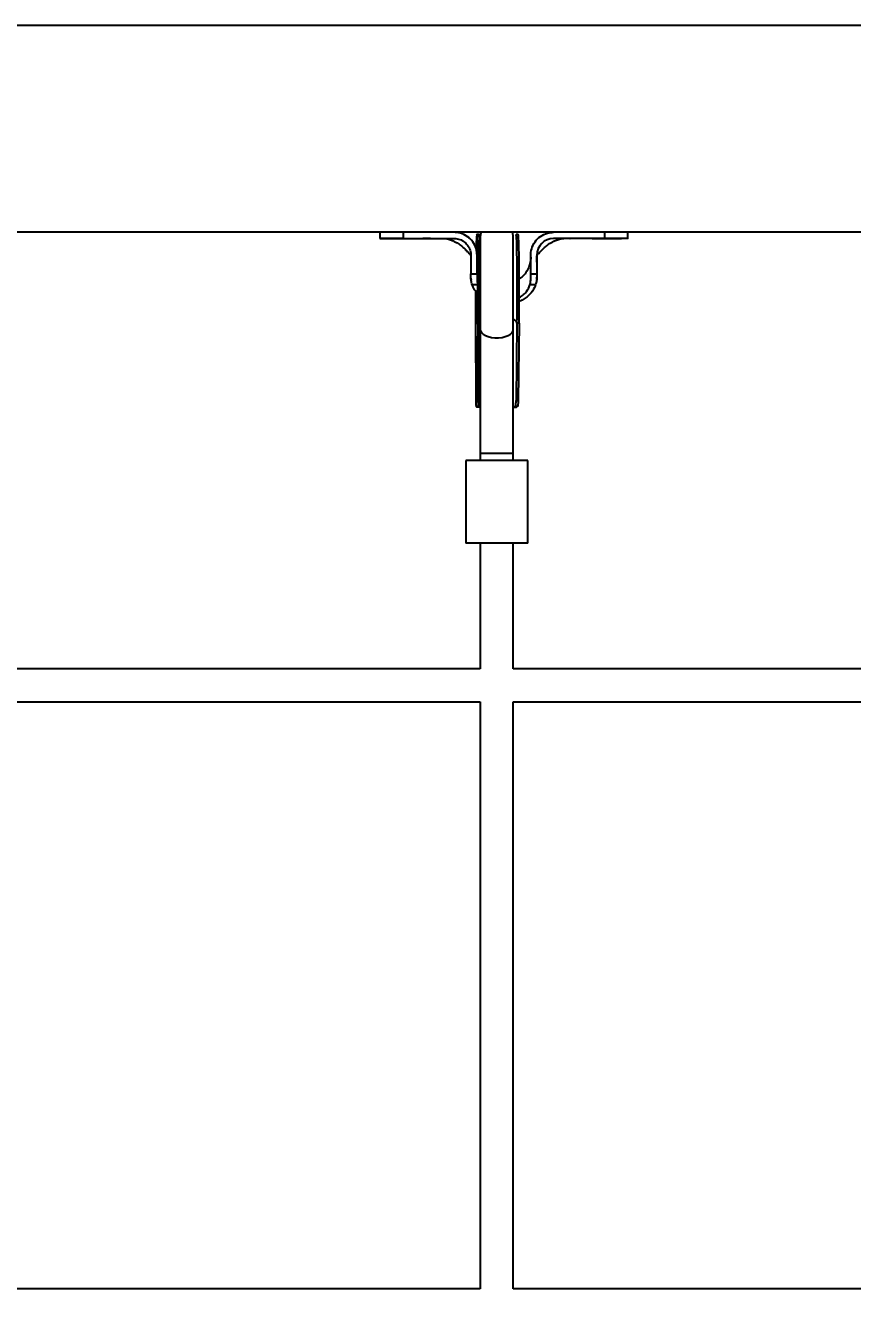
# Model space of a CAD drawing. Header units: millimetres. Extents: x -5107 to 5368, y -4871 to 3692.
# Drawn here: x -1041 to -641, y 1573 to 2192 of the extents above; entities that cross this region are included whole.
import ezdxf

# ---------------------------------------------------------------- set-up
doc = ezdxf.new("R2010")
doc.units = ezdxf.units.MM
doc.layers.add('DIKOM_ОБЪЕКТ', color=7, linetype='Continuous')
doc.layers.add('DIKOM_РАЗМЕР_ОБЪЕКТА', color=7, linetype='Continuous')
doc.styles.add('style1', font='arial.ttf', dxfattribs={"width": 0.8})
doc.dimstyles.new('1-50', dxfattribs={"dimtxt": 300, "dimasz": 200, "dimexe": 100, "dimexo": 0, "dimgap": 100, "dimtad": 1, "dimdec": 0, "dimtxsty": 'style1', "dimcen": 0, "dimclrd": 7, "dimclre": 7, "dimadec": 1, "dimazin": 2, "dimtfac": 1, "dimtdec": 0, "dimtmove": 0, "dimatfit": 3, "dimfxl": 0, "dimlwd": 25, "dimlwe": 18, "dimarcsym": 0})

# ---------------------------------------------------------------- blocks, each defined once
blk = doc.blocks.new('*D1')
at = {"layer": 'Defpoints', "color": 0, "transparency": 16777216}
for p in [(-657.22, 2191.71), (-3179.73, -2108.29), (-657.22, -2108.29)]:
    blk.add_point(p, dxfattribs=at)
at = {"layer": 'DIKOM_РАЗМЕР_ОБЪЕКТА', "color": 7, "lineweight": 18, "transparency": 16777216}
for p, q in [((-657.22, 2191.71), (-3279.73, 2191.71)), ((-657.22, -2108.29), (-3279.73, -2108.29))]:
    blk.add_line(p, q, dxfattribs=at)
at = {"layer": 'DIKOM_РАЗМЕР_ОБЪЕКТА', "color": 7, "lineweight": 25, "transparency": 16777216}
blk.add_line((-3179.73, 1991.71), (-3179.73, -1908.29), dxfattribs=at)
at = {"layer": 'DIKOM_РАЗМЕР_ОБЪЕКТА', "color": 7, "transparency": 16777216}
for points in [[(-3213.07, 1991.71), (-3146.4, 1991.71), (-3179.73, 2191.71)], [(-3213.07, -1908.29), (-3146.4, -1908.29), (-3179.73, -2108.29)]]:
    blk.add_solid(points, dxfattribs=at)
at = {"layer": 'DIKOM_РАЗМЕР_ОБЪЕКТА', "color": 0, "transparency": 16777216, "insert": (-3433.01, -12.59), "char_height": 300, "attachment_point": 5, "rotation": 90, "style": 'style1'}
blk.add_mtext('4300', dxfattribs=at)

msp = doc.modelspace()

# ---------------------------------------------------------------- linework, layer by layer
at = {"layer": 'DIKOM_ОБЪЕКТ'}
for p, q in [((17.78, 2191.71), (-1332.22, 2191.71)), ((17.78, 2091.71), (-1332.22, 2091.71)), ((-869.65, 2091.71), (-869.65, 2088.71)), ((-869.65, 2088.71), (-864.37, 2088.71)), ((-863.06, 2088.71), (-866.16, 2088.71)), ((-863.28, 2088.71), (-865.53, 2088.71)), ((-858.37, 2091.71), (-858.37, 2088.71)), ((-858.37, 2088.71), (-833.65, 2088.71)), ((-826.92, 2089.41), (-828.67, 2090.46)), ((-826.21, 2088.75), (-826.54, 2089.05)), ((-821.71, 2090.72), (-822.71, 2090.72)), ((-821.09, 2089.65), (-821.09, 2044.68)), ((-805.09, 2044.68), (-805.09, 2089.65)), ((-802.71, 2090.64), (-803.71, 2090.65)), ((-760.93, 2088.71), (-785.65, 2088.71)), ((-762.16, 2088.71), (-755.53, 2088.71)), ((-760.93, 2091.71), (-760.93, 2088.71)), ((-760.76, 2088.71), (-760.36, 2088.71)), ((-755.46, 2088.71), (-752.72, 2088.71)), ((-749.65, 2088.71), (-749.65, 2091.71)), ((-825.65, 2080.71), (-825.65, 2079.71)), ((-822.65, 2079.71), (-822.65, 2080.71)), ((-796.65, 2079.71), (-796.65, 2080.71)), ((-793.65, 2080.71), (-793.65, 2079.71)), ((-825.65, 2079.71), (-825.65, 2071.57)), ((-822.65, 2071.57), (-822.65, 2079.71)), ((-796.65, 2071.57), (-796.65, 2079.71)), ((-793.65, 2079.71), (-793.65, 2071.57)), ((-825.65, 2071.57), (-822.65, 2071.57)), ((-825.57, 2069.45), (-825.55, 2068.88)), ((-821.09, 2073.7), (-821.25, 2073.98)), ((-796.65, 2071.57), (-793.65, 2071.57)), ((-793.71, 2069.08), (-793.7, 2069.86)), ((-793.7, 2069.36), (-793.68, 2070.06)), ((-822.26, 2066.36), (-824.98, 2066.36)), ((-794.32, 2066.36), (-797.03, 2066.36)), ((-821.09, 2060.8), (-821.23, 2060.91)), ((-821.31, 2049.19), (-821.09, 2049.3)), ((-823.41, 2046.79), (-823.23, 2010.11)), ((-822.33, 2047.85), (-822.78, 2009.43)), ((-822.33, 2047.76), (-822.76, 2010.5)), ((-822.33, 2047.76), (-822.33, 2047.85)), ((-821.33, 2047.76), (-822.33, 2047.76)), ((-821.33, 2047.76), (-821.76, 2010.49)), ((-821.16, 2048.5), (-821.33, 2047.83)), ((-821.09, 2044.68), (-821.09, 1984.81)), ((-805.09, 1984.81), (-805.09, 2044.68)), ((-803.33, 2047.69), (-803.77, 2010.42)), ((-802.33, 2047.69), (-803.33, 2047.69)), ((-802.33, 2047.69), (-802.77, 2010.42)), ((-822.76, 2010.5), (-821.76, 2010.49)), ((-822.7, 2007.23), (-821.64, 2007.22)), ((-822.33, 2007.39), (-821.27, 2007.39)), ((-804.67, 2007.16), (-803.61, 2007.15)), ((-804.46, 2007.32), (-803.4, 2007.32)), ((-803.77, 2010.42), (-802.77, 2010.42)), ((-828.09, 1981.36), (-828.09, 1941.36)), ((-813.09, 1981.36), (-828.09, 1981.36)), ((-821.09, 1984.81), (-821.09, 1981.36)), ((-821.09, 1984.81), (-805.09, 1984.81)), ((-798.09, 1981.36), (-813.09, 1981.36)), ((-805.09, 1981.36), (-805.09, 1984.81)), ((-798.09, 1941.36), (-798.09, 1981.36)), ((-813.09, 1941.36), (-828.09, 1941.36)), ((-821.09, 1941.36), (-821.09, 1880.59)), ((-798.09, 1941.36), (-813.09, 1941.36)), ((-805.09, 1880.59), (-805.09, 1941.36)), ((-821.09, 1880.59), (-1105.09, 1880.59)), ((-521.09, 1880.59), (-805.09, 1880.59)), ((-1105.09, 1864.59), (-821.09, 1864.59)), ((-821.09, 1864.59), (-821.09, 1580.59)), ((-805.09, 1580.59), (-805.09, 1864.59)), ((-805.09, 1864.59), (-521.09, 1864.59)), ((-821.09, 1580.59), (-1105.09, 1580.59)), ((-521.09, 1580.59), (-805.09, 1580.59))]:
    msp.add_line(p, q, dxfattribs=at)
at = {"layer": 'DIKOM_ОБЪЕКТ', "flags": 128}
for points in [[(-822.33, 2047.76), (-822.29, 2050.89), (-822.27, 2054.12), (-822.24, 2057.42), (-822.23, 2060.74), (-822.22, 2064.05), (-822.22, 2067.31), (-822.23, 2070.49), (-822.24, 2073.54), (-822.26, 2076.43), (-822.29, 2079.13), (-822.32, 2081.6), (-822.36, 2083.83), (-822.4, 2085.78), (-822.45, 2087.43), (-822.51, 2088.76), (-822.56, 2089.75), (-822.62, 2090.4), (-822.68, 2090.7), (-822.75, 2090.64), (-822.81, 2090.23), (-822.88, 2089.47), (-822.94, 2088.36), (-823, 2086.93), (-823.06, 2085.18), (-823.1, 2083.96)], [(-821.33, 2047.76), (-821.29, 2050.89), (-821.27, 2054.12), (-821.25, 2057.42), (-821.23, 2060.74), (-821.22, 2064.05), (-821.22, 2067.31), (-821.23, 2070.48), (-821.24, 2073.53), (-821.26, 2076.43), (-821.29, 2079.12), (-821.32, 2081.6), (-821.36, 2083.83), (-821.4, 2085.77), (-821.45, 2087.42), (-821.51, 2088.75), (-821.56, 2089.75), (-821.62, 2090.4), (-821.68, 2090.7), (-821.71, 2090.72)], [(-820.82, 2091.71), (-820.89, 2091.43), (-821.09, 2089.65)], [(-805.09, 2089.65), (-805.29, 2091.43), (-805.36, 2091.71)], [(-803.33, 2047.69), (-803.3, 2050.82), (-803.27, 2054.05), (-803.25, 2057.35), (-803.23, 2060.67), (-803.23, 2063.98), (-803.23, 2067.24), (-803.23, 2070.41), (-803.25, 2073.46), (-803.27, 2076.35), (-803.29, 2079.05), (-803.33, 2081.53), (-803.36, 2083.76), (-803.41, 2085.7), (-803.46, 2087.35), (-803.51, 2088.68), (-803.57, 2089.68), (-803.63, 2090.33), (-803.69, 2090.63), (-803.71, 2090.65)], [(-802.33, 2047.69), (-802.3, 2050.82), (-802.27, 2054.05), (-802.25, 2057.34), (-802.23, 2060.67), (-802.23, 2063.98), (-802.23, 2067.24), (-802.23, 2070.41), (-802.25, 2073.46), (-802.27, 2076.35), (-802.29, 2079.05), (-802.33, 2081.53), (-802.36, 2083.75), (-802.41, 2085.7), (-802.46, 2087.35), (-802.51, 2088.68), (-802.57, 2089.67), (-802.63, 2090.33), (-802.69, 2090.62), (-802.71, 2090.64)], [(-823.4, 2063.31), (-823.4, 2062.99), (-823.42, 2059.68), (-823.43, 2056.36), (-823.43, 2053.08), (-823.42, 2049.88), (-823.41, 2046.79)], [(-821.09, 2048.63), (-821.16, 2048.51), (-821.16, 2048.5)], [(-821.09, 2044.68), (-820.99, 2044.03), (-820.53, 2043.2), (-819.72, 2042.44), (-818.6, 2041.78), (-817.22, 2041.26), (-815.65, 2040.9), (-813.96, 2040.71), (-812.23, 2040.71), (-810.54, 2040.9), (-808.97, 2041.26), (-807.59, 2041.78), (-806.47, 2042.44), (-805.66, 2043.2), (-805.2, 2044.03), (-805.09, 2044.68)]]:
    msp.add_lwpolyline(points, dxfattribs=at)
at = {"layer": 'DIKOM_ОБЪЕКТ'}
for centre, radius, start, end in [((-785.65, 2080.71), 8, 90.00081, 180.00004), ((-806.14, 2047.12), 2.86, 11.3727, 68.60944), ((-820.67, 2046.33), 2.78, 120.99374, 170.48921)]:
    msp.add_arc(centre, radius, start, end, dxfattribs=at)
for points, knots in [([(-858.37, 2088.71), (-858.45, 2088.71), (-858.86, 2088.71), (-860.58, 2088.71), (-862.99, 2088.71), (-865.53, 2088.71), (-867.37, 2088.71), (-868.7, 2088.71), (-869.51, 2088.71), (-869.59, 2088.71), (-869.63, 2088.71)], [0, 0, 0, 0, 0.012382, 0.06189, 0.26113, 0.409636, 0.562454, 0.710965, 0.863784, 1, 1, 1, 1]), ([(-864.37, 2088.71), (-863.99, 2088.71), (-863.2, 2088.71), (-861.99, 2088.71), (-861.38, 2088.71)], [0, 0, 0, 0, 0.492051, 1, 1, 1, 1]), ([(-864.01, 2088.71), (-862.9, 2088.71), (-860.56, 2088.71), (-858.07, 2088.71), (-856.77, 2088.71)], [0, 0, 0, 0, 0.478144, 1, 1, 1, 1]), ([(-858.76, 2088.71), (-857.82, 2088.71), (-855.86, 2088.71), (-853.35, 2088.71), (-852.04, 2088.71)], [0, 0, 0, 0, 0.477483, 1, 1, 1, 1]), ([(-845.2, 2088.71), (-845.18, 2088.71), (-845.11, 2088.71), (-845.5, 2088.71), (-846.33, 2088.71), (-847.51, 2088.71), (-848.43, 2088.71), (-848.85, 2088.71)], [0, 0, 0, 0, 0.064249, 0.306801, 0.549324, 0.791918, 1, 1, 1, 1]), ([(-838.84, 2088.69), (-838.76, 2088.69), (-838.6, 2088.69), (-838.43, 2088.69), (-838.35, 2088.69)], [0, 0, 0, 0, 0.498036, 1, 1, 1, 1]), ([(-838.52, 2088.71), (-838.15, 2088.69), (-837.45, 2088.64), (-835.63, 2088.17), (-833.89, 2087.45), (-832.46, 2086.68), (-831.37, 2085.98), (-830.45, 2085.33), (-829.57, 2084.61), (-828.61, 2083.75), (-827.71, 2082.71), (-826.84, 2081.94), (-826.24, 2081.25), (-825.84, 2080.73), (-825.74, 2080.49), (-825.72, 2080.43), (-825.71, 2080.39), (-825.7, 2080.37), (-825.69, 2080.33), (-825.66, 2080.24), (-825.66, 2080.18), (-825.65, 2080.13), (-825.65, 2079.83), (-825.65, 2079.72), (-825.65, 2079.67)], [0, 0, 0, 0, 0.1500227, 0.2851198, 0.400991, 0.4910559, 0.5496505, 0.5954436, 0.6534371, 0.7214398, 0.7882269, 0.8449124, 0.8958321, 0.9200229, 0.924454, 0.9261165, 0.9275761, 0.9290232, 0.9306031, 0.9344122, 0.9572877, 0.976123, 0.9907991, 1, 1, 1, 1]), ([(-822.65, 2080.71), (-822.65, 2080.79), (-822.65, 2081.22), (-822.77, 2082.88), (-823.58, 2085.64), (-825.79, 2088.71), (-828.89, 2090.85), (-831.68, 2091.65), (-833.28, 2091.7), (-833.65, 2091.71)], [0, 0, 0, 0, 0.014813, 0.074114, 0.290045, 0.505974, 0.720965, 0.936014, 1, 1, 1, 1]), ([(-833.65, 2088.71), (-833.42, 2088.7), (-832.3, 2088.67), (-830.31, 2088.14), (-828.04, 2086.63), (-826.4, 2084.44), (-825.72, 2082.34), (-825.66, 2081.08), (-825.65, 2080.71)], [0, 0, 0, 0, 0.054118, 0.268333, 0.482508, 0.697279, 0.911981, 1, 1, 1, 1]), ([(-826.42, 2089), (-826.48, 2089.06), (-826.6, 2089.16), (-826.71, 2089.25), (-826.77, 2089.29)], [0, 0, 0, 0, 0.500189, 1, 1, 1, 1]), ([(-796.65, 2080.71), (-796.65, 2080.79), (-796.64, 2081.22), (-796.53, 2082.87), (-795.73, 2085.62), (-793.53, 2088.68), (-790.45, 2090.83), (-787.65, 2091.64), (-786.03, 2091.7), (-785.65, 2091.71)], [0, 0, 0, 0, 0.014812, 0.074109, 0.288787, 0.503469, 0.718037, 0.933097, 1, 1, 1, 1]), ([(-793.65, 2077.4), (-793.65, 2077.36), (-793.65, 2077.28), (-793.65, 2077.47), (-793.65, 2078.12), (-793.65, 2078.85), (-793.65, 2079.4), (-793.65, 2079.91), (-793.65, 2080.17), (-793.63, 2080.24), (-793.63, 2080.28), (-793.6, 2080.36), (-793.59, 2080.39), (-793.58, 2080.41), (-793.57, 2080.45), (-793.54, 2080.51), (-793.45, 2080.75), (-793.04, 2081.26), (-792.41, 2081.98), (-791.49, 2082.83), (-790.55, 2083.86), (-789.61, 2084.71), (-788.79, 2085.37), (-787.91, 2085.99), (-786.83, 2086.69), (-785.39, 2087.46), (-783.62, 2088.17), (-781.77, 2088.65), (-781.06, 2088.69), (-780.68, 2088.71)], [0, 0, 0, 0, 0.038804, 0.073968, 0.12484, 0.172222, 0.205994, 0.227861, 0.2417, 0.254339, 0.268538, 0.271438, 0.272634, 0.27374, 0.274874, 0.276189, 0.279635, 0.298269, 0.337812, 0.388349, 0.446679, 0.494115, 0.533652, 0.567931, 0.614045, 0.684941, 0.776101, 0.882279, 1, 1, 1, 1]), ([(-777.81, 2088.69), (-777.76, 2088.69), (-777.66, 2088.69), (-777.56, 2088.69), (-777.51, 2088.69)], [0, 0, 0, 0, 0.5000005, 1, 1, 1, 1]), ([(-770.42, 2088.71), (-770.47, 2088.71), (-771.02, 2088.71), (-772.01, 2088.71), (-773.19, 2088.71), (-773.91, 2088.71), (-774.22, 2088.71), (-774.14, 2088.71), (-774.14, 2088.71)], [0, 0, 0, 0, 0.022188, 0.26362, 0.505113, 0.746542, 0.987999, 1, 1, 1, 1]), ([(-766.97, 2088.71), (-765.66, 2088.71), (-763.16, 2088.71), (-761.21, 2088.71), (-760.28, 2088.71)], [0, 0, 0, 0, 0.522458, 1, 1, 1, 1]), ([(-749.67, 2088.71), (-749.66, 2088.71), (-749.57, 2088.71), (-749.93, 2088.71), (-750.78, 2088.71), (-752.22, 2088.71), (-754.15, 2088.71), (-756.93, 2088.71), (-759.42, 2088.71), (-760.93, 2088.71)], [0, 0, 0, 0, 0.012296, 0.165143, 0.313682, 0.466528, 0.615071, 0.767914, 1, 1, 1, 1]), ([(-821.68, 2085.55), (-821.72, 2085.52), (-821.86, 2085.43), (-822, 2084.83), (-822.1, 2083.62), (-822.14, 2082.01), (-822.14, 2080.29), (-822.12, 2078.51), (-822.1, 2076.67), (-822.08, 2074.31), (-822.06, 2071.39), (-822.05, 2067.85), (-822.05, 2064.1), (-822.06, 2060.27), (-822.08, 2056.51), (-822.11, 2052.53), (-822.14, 2049.92), (-822.15, 2048.58)], [0, 0, 0, 0, 0.0307998, 0.1054817, 0.1761101, 0.2422275, 0.3034742, 0.3431236, 0.3911245, 0.4488697, 0.5163582, 0.5935878, 0.6805527, 0.7521979, 0.8293221, 0.911923, 1, 1, 1, 1]), ([(-822.27, 2076.83), (-822.33, 2077.03), (-822.54, 2077.67), (-822.6, 2078.56), (-822.65, 2079.32), (-822.65, 2079.62), (-822.65, 2079.72)], [0, 0, 0, 0, 0.213101, 0.682145, 0.897096, 1, 1, 1, 1]), ([(-796.65, 2079.76), (-796.66, 2079.33), (-796.68, 2078.48), (-796.87, 2077.23), (-797.16, 2076.02), (-797.75, 2074.32), (-798.89, 2072.25), (-800.51, 2070.29), (-801.77, 2069.44), (-802.23, 2069.12)], [0, 0, 0, 0, 0.102239, 0.203876, 0.303118, 0.399771, 0.634767, 0.866428, 1, 1, 1, 1]), ([(-825.65, 2070.49), (-825.65, 2070.58), (-825.65, 2070.94), (-825.65, 2071.3), (-825.65, 2071.57)], [0, 0, 0, 0, 0.25633, 1, 1, 1, 1]), ([(-824.98, 2066.36), (-825.18, 2067.02), (-825.57, 2068.36), (-825.62, 2069.77), (-825.65, 2070.49)], [0, 0, 0, 0, 0.491608, 1, 1, 1, 1]), ([(-822.65, 2071.57), (-822.65, 2071.49), (-822.65, 2071.06), (-822.64, 2069.98), (-822.71, 2068.3), (-822.41, 2067.01), (-822.26, 2066.36)], [0, 0, 0, 0, 0.048374, 0.241897, 0.6171, 1, 1, 1, 1]), ([(-797.03, 2066.36), (-797.01, 2066.44), (-796.89, 2066.84), (-796.74, 2067.59), (-796.66, 2068.43), (-796.64, 2069.62), (-796.65, 2070.61), (-796.65, 2071.43), (-796.65, 2071.57)], [0, 0, 0, 0, 0.04835, 0.24205, 0.435719, 0.532434, 0.919396, 1, 1, 1, 1]), ([(-793.65, 2070.49), (-793.67, 2069.79), (-793.72, 2068.38), (-794.12, 2067.04), (-794.32, 2066.36)], [0, 0, 0, 0, 0.492153, 1, 1, 1, 1]), ([(-793.65, 2071.57), (-793.65, 2071.48), (-793.65, 2071.12), (-793.65, 2070.76), (-793.65, 2070.49)], [0, 0, 0, 0, 0.256317, 1, 1, 1, 1]), ([(-822.06, 2061.7), (-822.54, 2062.24), (-823.63, 2063.45), (-824.51, 2065.1), (-824.9, 2066.15), (-824.98, 2066.36)], [0, 0, 0, 0, 0.391879, 0.875475, 1, 1, 1, 1]), ([(-794.32, 2066.36), (-794.49, 2065.92), (-795.15, 2064.23), (-796.68, 2062.09), (-798.81, 2060.15), (-800.53, 2058.95), (-801.74, 2058.42), (-802.25, 2058.19)], [0, 0, 0, 0, 0.120584, 0.467421, 0.662765, 0.858206, 1, 1, 1, 1]), ([(-802.24, 2060.12), (-801.86, 2060.34), (-800.75, 2060.96), (-798.96, 2062.62), (-797.62, 2064.6), (-797.15, 2066.03), (-797.03, 2066.36)], [0, 0, 0, 0, 0.155586, 0.454813, 0.872623, 1, 1, 1, 1]), ([(-823.23, 2010.11), (-823.23, 2009.62), (-823.22, 2008.66), (-823.17, 2007.66), (-822.93, 2007.2), (-822.62, 2007.18), (-822.33, 2007.36), (-822.28, 2007.39)], [0, 0, 0, 0, 0.241936, 0.483939, 0.723286, 0.952891, 1, 1, 1, 1]), ([(-822.33, 2007.45), (-822.44, 2007.45), (-822.68, 2007.45), (-822.78, 2008.03), (-822.79, 2009.04), (-822.77, 2010.01), (-822.76, 2010.5)], [0, 0, 0, 0, 0.189918, 0.454975, 0.723245, 1, 1, 1, 1]), ([(-821.76, 2010.49), (-821.77, 2009.99), (-821.79, 2009), (-821.77, 2007.96), (-821.65, 2007.42), (-821.37, 2007.43), (-821.27, 2007.44)], [0, 0, 0, 0, 0.281472, 0.563037, 0.840815, 1, 1, 1, 1]), ([(-805.15, 2007.58), (-804.98, 2007.49), (-804.5, 2007.25), (-804.09, 2007.34), (-803.85, 2007.9), (-803.79, 2008.92), (-803.77, 2009.9), (-803.77, 2010.42)], [0, 0, 0, 0, 0.13107, 0.354408, 0.560093, 0.768039, 1, 1, 1, 1]), ([(-804.67, 2007.21), (-804.74, 2007.19), (-804.83, 2007.17), (-805.03, 2007.29), (-805.09, 2007.32)], [0, 0, 0, 0, 0.702039, 1, 1, 1, 1]), ([(-803.96, 2007.32), (-803.88, 2007.26), (-803.72, 2007.14), (-803.65, 2007.19), (-803.61, 2007.21)], [0, 0, 0, 0, 0.4898, 1, 1, 1, 1]), ([(-802.77, 2010.42), (-802.77, 2009.92), (-802.78, 2008.92), (-802.86, 2007.88), (-803.02, 2007.34), (-803.3, 2007.37), (-803.4, 2007.37)], [0, 0, 0, 0, 0.28222, 0.564507, 0.843703, 1, 1, 1, 1])]:
    msp.add_open_spline(points, degree=3, knots=knots, dxfattribs=at)

# ---------------------------------------------------------------- dimensions: what is measured, and where the dimension line sits
at = {"layer": 'DIKOM_РАЗМЕР_ОБЪЕКТА'}
dim = msp.add_linear_dim(base=(-3179.73, -2108.29), p1=(-657.22, 2191.71), p2=(-657.22, -2108.29), angle=90, dimstyle='1-50', dxfattribs=at)
dim.commit()
dim.dimension.update_dxf_attribs({"geometry": '*D1', "text_midpoint": (-3179.73, -12.59), "dimtype": 160})

doc.saveas('drawing.dxf')
